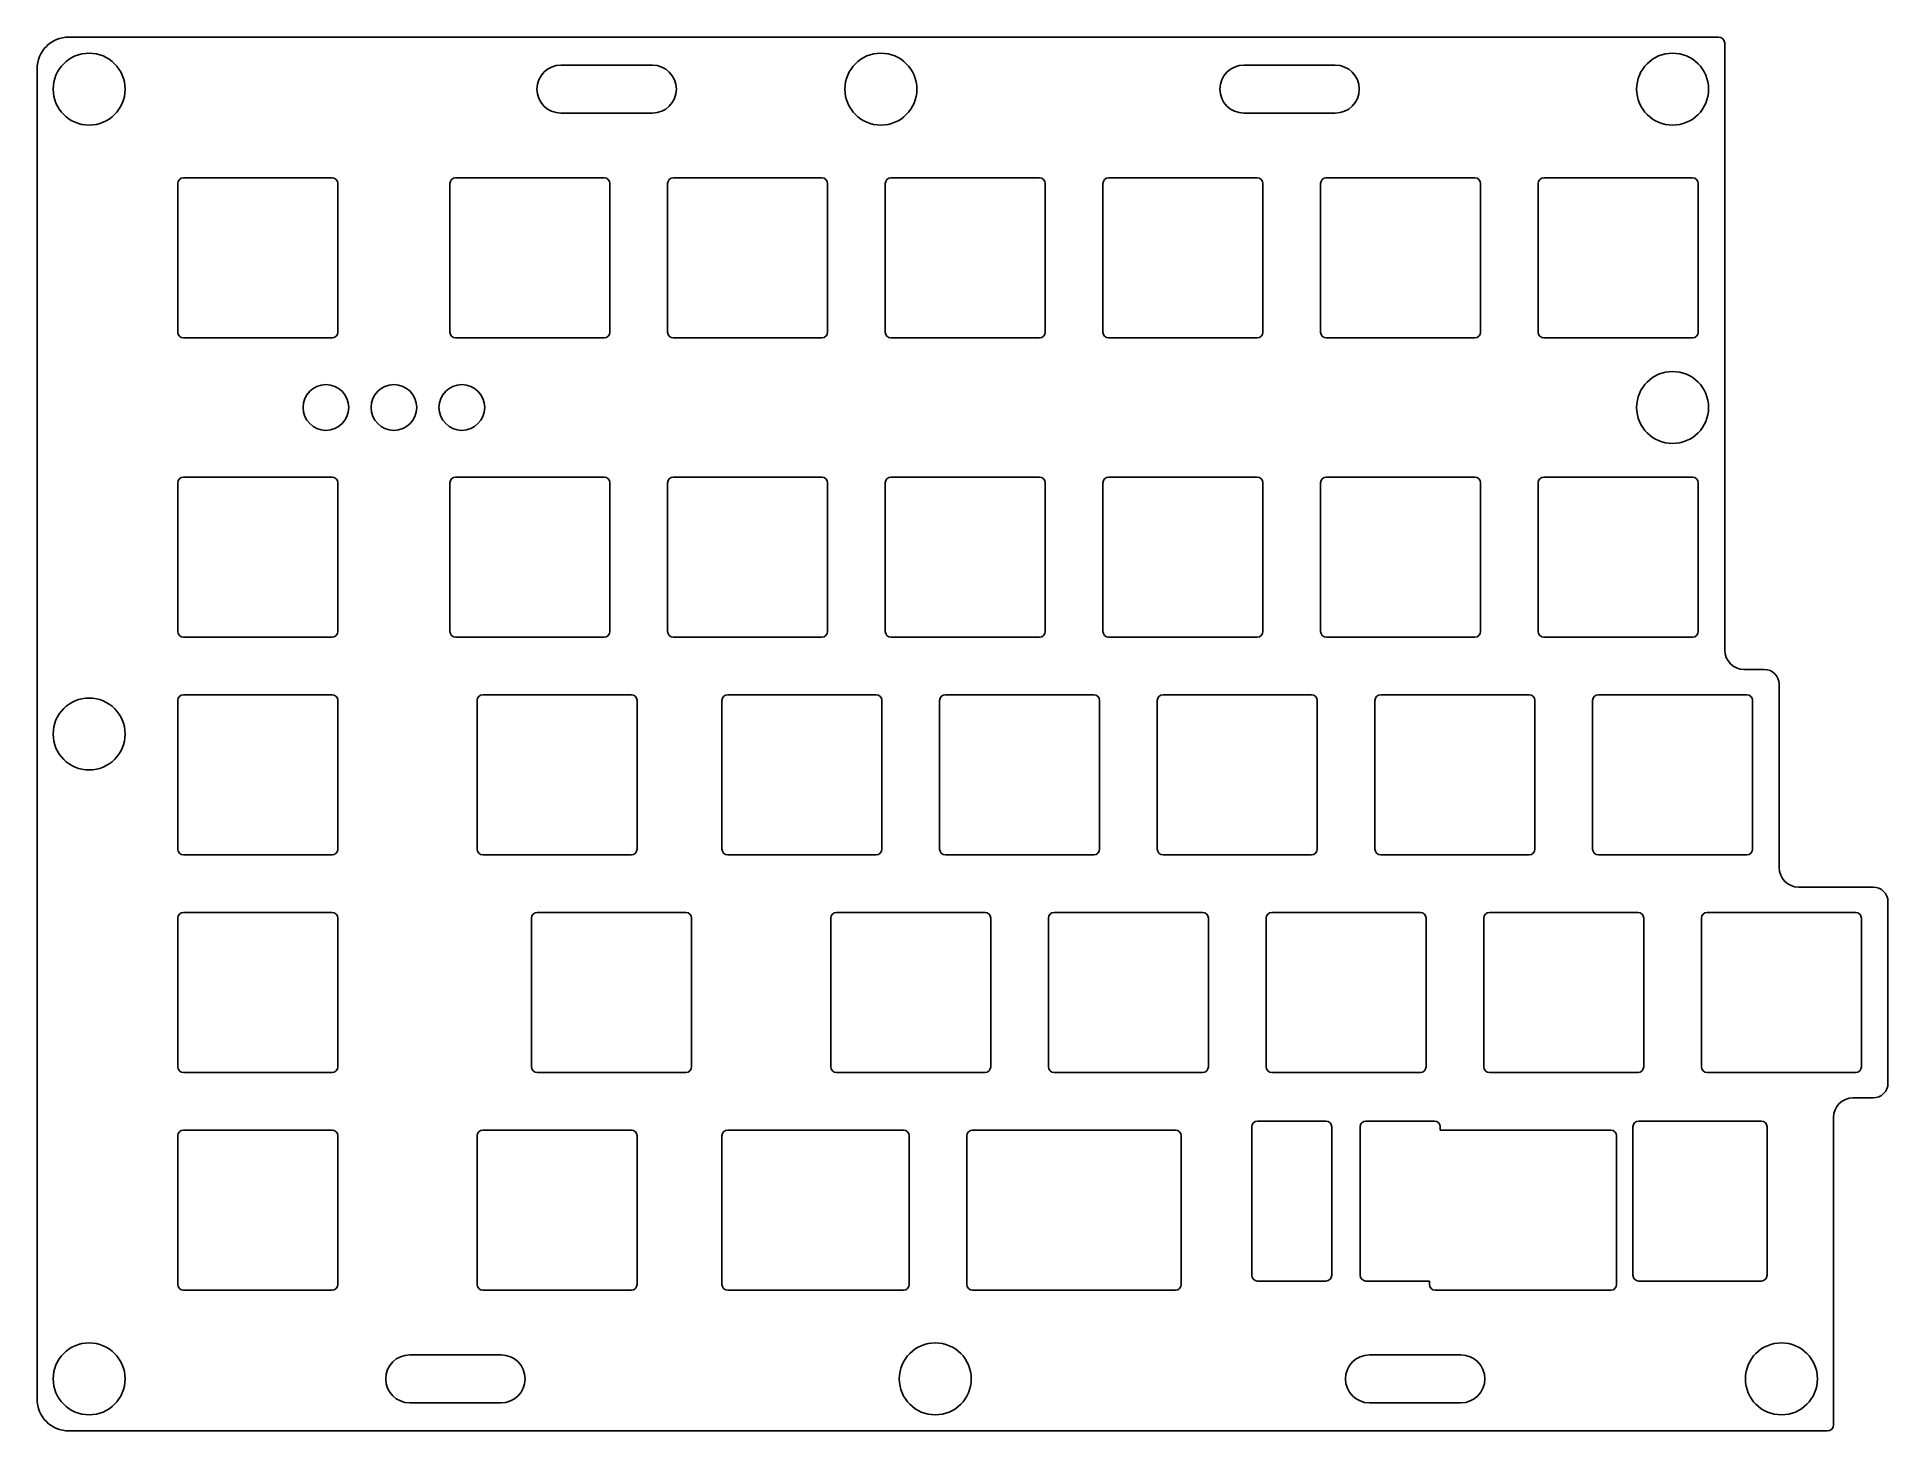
# Model space of a CAD drawing. Header units: millimetres. Extents: x -19 to 143, y -103 to 19.
import ezdxf

# ---------------------------------------------------------------- set-up
doc = ezdxf.new("R2010")
doc.units = ezdxf.units.MM

msp = doc.modelspace()

# ---------------------------------------------------------------- linework, layer by layer
at = {"color": 7, "linetype": 'Continuous', "lineweight": 25}
for p, q in [((127.8375, 19.325), (-16.525, 19.325)), ((128.3875, -34.31875), (128.3875, 18.775)), ((-19.325, 16.525), (-19.325, -99.86875)), ((34.53125, 16.8625), (26.53125, 16.8625)), ((94.30112, 16.8625), (86.30112, 16.8625)), ((26.53125, 12.6625), (34.53125, 12.6625)), ((86.30112, 12.6625), (94.30112, 12.6625)), ((-7, 6.5), (-7, -6.5)), ((6.5, 7), (-6.5, 7)), ((7, -6.5), (7, 6.5)), ((16.8125, 6.5), (16.8125, -6.5)), ((30.3125, 7), (17.3125, 7)), ((30.8125, -6.5), (30.8125, 6.5)), ((35.8625, 6.5), (35.8625, -6.5)), ((49.3625, 7), (36.3625, 7)), ((49.8625, -6.5), (49.8625, 6.5)), ((54.9125, 6.5), (54.9125, -6.5)), ((68.4125, 7), (55.4125, 7)), ((68.9125, -6.5), (68.9125, 6.5)), ((73.9625, 6.5), (73.9625, -6.5)), ((87.4625, 7), (74.4625, 7)), ((87.9625, -6.5), (87.9625, 6.5)), ((93.0125, 6.5), (93.0125, -6.5)), ((106.5125, 7), (93.5125, 7)), ((107.0125, -6.5), (107.0125, 6.5)), ((112.0625, 6.5), (112.0625, -6.5)), ((125.5625, 7), (112.5625, 7)), ((126.0625, -6.5), (126.0625, 6.5)), ((-6.5, -7), (6.5, -7)), ((17.3125, -7), (30.3125, -7)), ((36.3625, -7), (49.3625, -7)), ((55.4125, -7), (68.4125, -7)), ((74.4625, -7), (87.4625, -7)), ((93.5125, -7), (106.5125, -7)), ((112.5625, -7), (125.5625, -7)), ((6.5, -19.19375), (-6.5, -19.19375)), ((30.3125, -19.19375), (17.3125, -19.19375)), ((49.3625, -19.19375), (36.3625, -19.19375)), ((68.4125, -19.19375), (55.4125, -19.19375)), ((87.4625, -19.19375), (74.4625, -19.19375)), ((106.5125, -19.19375), (93.5125, -19.19375)), ((125.5625, -19.19375), (112.5625, -19.19375)), ((-7, -19.69375), (-7, -32.69375)), ((7, -32.69375), (7, -19.69375)), ((16.8125, -19.69375), (16.8125, -32.69375)), ((30.8125, -32.69375), (30.8125, -19.69375)), ((35.8625, -19.69375), (35.8625, -32.69375)), ((49.8625, -32.69375), (49.8625, -19.69375)), ((54.9125, -19.69375), (54.9125, -32.69375)), ((68.9125, -32.69375), (68.9125, -19.69375)), ((73.9625, -19.69375), (73.9625, -32.69375)), ((87.9625, -32.69375), (87.9625, -19.69375)), ((93.0125, -19.69375), (93.0125, -32.69375)), ((107.0125, -32.69375), (107.0125, -19.69375)), ((112.0625, -19.69375), (112.0625, -32.69375)), ((126.0625, -32.69375), (126.0625, -19.69375)), ((-6.5, -33.19375), (6.5, -33.19375)), ((17.3125, -33.19375), (30.3125, -33.19375)), ((36.3625, -33.19375), (49.3625, -33.19375)), ((55.4125, -33.19375), (68.4125, -33.19375)), ((74.4625, -33.19375), (87.4625, -33.19375)), ((93.5125, -33.19375), (106.5125, -33.19375)), ((112.5625, -33.19375), (125.5625, -33.19375)), ((131.85, -36.01875), (130.0875, -36.01875)), ((-7, -38.74375), (-7, -51.74375)), ((6.5, -38.24375), (-6.5, -38.24375)), ((7, -51.74375), (7, -38.74375)), ((19.19375, -38.74375), (19.19375, -51.74375)), ((32.69375, -38.24375), (19.69375, -38.24375)), ((33.19375, -51.74375), (33.19375, -38.74375)), ((40.625, -38.74375), (40.625, -51.74375)), ((54.125, -38.24375), (41.125, -38.24375)), ((54.625, -51.74375), (54.625, -38.74375)), ((59.675, -38.74375), (59.675, -51.74375)), ((73.175, -38.24375), (60.175, -38.24375)), ((73.675, -51.74375), (73.675, -38.74375)), ((78.725, -38.74375), (78.725, -51.74375)), ((92.225, -38.24375), (79.225, -38.24375)), ((92.725, -51.74375), (92.725, -38.74375)), ((97.775, -38.74375), (97.775, -51.74375)), ((111.275, -38.24375), (98.275, -38.24375)), ((111.775, -51.74375), (111.775, -38.74375)), ((116.825, -38.74375), (116.825, -51.74375)), ((130.325, -38.24375), (117.325, -38.24375)), ((130.825, -51.74375), (130.825, -38.74375)), ((133.15, -53.36875), (133.15, -37.31875)), ((-6.5, -52.24375), (6.5, -52.24375)), ((19.69375, -52.24375), (32.69375, -52.24375)), ((41.125, -52.24375), (54.125, -52.24375)), ((60.175, -52.24375), (73.175, -52.24375)), ((79.225, -52.24375), (92.225, -52.24375)), ((98.275, -52.24375), (111.275, -52.24375)), ((117.325, -52.24375), (130.325, -52.24375)), ((141.375, -55.06875), (134.85, -55.06875)), ((142.675, -72.21875), (142.675, -56.36875)), ((-7, -57.79375), (-7, -70.79375)), ((6.5, -57.29375), (-6.5, -57.29375)), ((7, -70.79375), (7, -57.79375)), ((23.95625, -57.79375), (23.95625, -70.79375)), ((37.45625, -57.29375), (24.45625, -57.29375)), ((37.95625, -70.79375), (37.95625, -57.79375)), ((50.15, -57.79375), (50.15, -70.79375)), ((63.65, -57.29375), (50.65, -57.29375)), ((64.15, -70.79375), (64.15, -57.79375)), ((69.2, -57.79375), (69.2, -70.79375)), ((82.7, -57.29375), (69.7, -57.29375)), ((83.2, -70.79375), (83.2, -57.79375)), ((88.25, -57.79375), (88.25, -70.79375)), ((101.75, -57.29375), (88.75, -57.29375)), ((102.25, -70.79375), (102.25, -57.79375)), ((107.3, -57.79375), (107.3, -70.79375)), ((120.8, -57.29375), (107.8, -57.29375)), ((121.3, -70.79375), (121.3, -57.79375)), ((126.35, -57.79375), (126.35, -70.79375)), ((139.85, -57.29375), (126.85, -57.29375)), ((140.35, -70.79375), (140.35, -57.79375)), ((-6.5, -71.29375), (6.5, -71.29375)), ((24.45625, -71.29375), (37.45625, -71.29375)), ((50.65, -71.29375), (63.65, -71.29375)), ((69.7, -71.29375), (82.7, -71.29375)), ((88.75, -71.29375), (101.75, -71.29375)), ((107.8, -71.29375), (120.8, -71.29375)), ((126.85, -71.29375), (139.85, -71.29375)), ((139.6125, -73.51875), (141.375, -73.51875)), ((86.9875, -76.04375), (86.9875, -89.04375)), ((93.4875, -75.54375), (87.4875, -75.54375)), ((93.9875, -89.04375), (93.9875, -76.04375)), ((96.48075, -76.04375), (96.48075, -89.04375)), ((102.98075, -75.54375), (96.98075, -75.54375)), ((103.48075, -76.34375), (103.48075, -76.04375)), ((120.35675, -76.04375), (120.35675, -89.04375)), ((131.5875, -75.54375), (120.85675, -75.54375)), ((132.0875, -89.04375), (132.0875, -76.04375)), ((137.9125, -102.11875), (137.9125, -75.21875)), ((-7, -76.84375), (-7, -89.84375)), ((6.5, -76.34375), (-6.5, -76.34375)), ((7, -89.84375), (7, -76.84375)), ((19.19375, -76.84375), (19.19375, -89.84375)), ((32.69375, -76.34375), (19.69375, -76.34375)), ((33.19375, -89.84375), (33.19375, -76.84375)), ((40.625, -76.84375), (40.625, -89.84375)), ((56.50625, -76.34375), (41.125, -76.34375)), ((57.00625, -89.84375), (57.00625, -76.84375)), ((62.05625, -76.84375), (62.05625, -89.84375)), ((80.31875, -76.34375), (62.55625, -76.34375)), ((80.81875, -89.84375), (80.81875, -76.84375)), ((118.41875, -76.34375), (103.48075, -76.34375)), ((118.91875, -89.84375), (118.91875, -76.84375)), ((-6.5, -90.34375), (6.5, -90.34375)), ((19.69375, -90.34375), (32.69375, -90.34375)), ((41.125, -90.34375), (56.50625, -90.34375)), ((62.55625, -90.34375), (80.31875, -90.34375)), ((87.4875, -89.54375), (93.4875, -89.54375)), ((96.98075, -89.54375), (102.5375, -89.54375)), ((102.5375, -89.54375), (102.5375, -89.84375)), ((103.0375, -90.34375), (118.41875, -90.34375)), ((120.85675, -89.54375), (131.5875, -89.54375)), ((21.29375, -96.00625), (13.29375, -96.00625)), ((105.29375, -96.00625), (97.29375, -96.00625)), ((13.29375, -100.20625), (21.29375, -100.20625)), ((97.29375, -100.20625), (105.29375, -100.20625)), ((-16.525, -102.66875), (137.3625, -102.66875))]:
    msp.add_line(p, q, dxfattribs=at)
for centre, radius in [((-14.7625, 14.7625), 3.15), ((54.53125, 14.7625), 3.15), ((123.825, 14.7625), 3.15), ((5.95625, -13.09687), 2), ((11.90625, -13.09688), 2), ((17.85625, -13.09687), 2), ((123.825, -13.09688), 3.15), ((-14.7625, -41.67188), 3.15), ((-14.7625, -98.10625), 3.15), ((59.29375, -98.10625), 3.15), ((133.35, -98.10625), 3.15)]:
    msp.add_circle(centre, radius, dxfattribs=at)
for centre, radius, start, end in [((-16.525, 16.525), 2.8, 90, 180), ((127.8375, 18.775), 0.55, 0, 90), ((26.53125, 14.7625), 2.1, 90, 270), ((34.53125, 14.7625), 2.1, 270, 90), ((86.30112, 14.7625), 2.1, 90, 270), ((94.30112, 14.7625), 2.1, 270, 90), ((-6.5, 6.5), 0.5, 90, 180), ((6.5, 6.5), 0.5, 0, 90), ((17.3125, 6.5), 0.5, 90, 180), ((30.3125, 6.5), 0.5, 0, 90), ((36.3625, 6.5), 0.5, 90, 180), ((49.3625, 6.5), 0.5, 0, 90), ((55.4125, 6.5), 0.5, 90, 180), ((68.4125, 6.5), 0.5, 0, 90), ((74.4625, 6.5), 0.5, 90, 180), ((87.4625, 6.5), 0.5, 0, 90), ((93.5125, 6.5), 0.5, 90, 180), ((106.5125, 6.5), 0.5, 0, 90), ((112.5625, 6.5), 0.5, 90, 180), ((125.5625, 6.5), 0.5, 0, 90), ((-6.5, -6.5), 0.5, 180, 270), ((6.5, -6.5), 0.5, 270, 0), ((17.3125, -6.5), 0.5, 180, 270), ((30.3125, -6.5), 0.5, 270, 0), ((36.3625, -6.5), 0.5, 180, 270), ((49.3625, -6.5), 0.5, 270, 0), ((55.4125, -6.5), 0.5, 180, 270), ((68.4125, -6.5), 0.5, 270, 360), ((74.4625, -6.5), 0.5, 180, 270), ((87.4625, -6.5), 0.5, 270, 360), ((93.5125, -6.5), 0.5, 180, 270), ((106.5125, -6.5), 0.5, 270, 360), ((112.5625, -6.5), 0.5, 180, 270), ((125.5625, -6.5), 0.5, 270, 360), ((-6.5, -19.69375), 0.5, 90, 180), ((6.5, -19.69375), 0.5, 0, 90), ((17.3125, -19.69375), 0.5, 90, 180), ((30.3125, -19.69375), 0.5, 0, 90), ((36.3625, -19.69375), 0.5, 90, 180), ((49.3625, -19.69375), 0.5, 0, 90), ((55.4125, -19.69375), 0.5, 90, 180), ((68.4125, -19.69375), 0.5, 0, 90), ((74.4625, -19.69375), 0.5, 90, 180), ((87.4625, -19.69375), 0.5, 0, 90), ((93.5125, -19.69375), 0.5, 90, 180), ((106.5125, -19.69375), 0.5, 0, 90), ((112.5625, -19.69375), 0.5, 90, 180), ((125.5625, -19.69375), 0.5, 0, 90), ((-6.5, -32.69375), 0.5, 180, 270), ((6.5, -32.69375), 0.5, 270, 0), ((17.3125, -32.69375), 0.5, 180, 270), ((30.3125, -32.69375), 0.5, 270, 0), ((36.3625, -32.69375), 0.5, 180, 270), ((49.3625, -32.69375), 0.5, 270, 0), ((55.4125, -32.69375), 0.5, 180, 270), ((68.4125, -32.69375), 0.5, 270, 0), ((74.4625, -32.69375), 0.5, 180, 270), ((87.4625, -32.69375), 0.5, 270, 0), ((93.5125, -32.69375), 0.5, 180, 270), ((106.5125, -32.69375), 0.5, 270, 360), ((112.5625, -32.69375), 0.5, 180, 270), ((125.5625, -32.69375), 0.5, 270, 360), ((130.0875, -34.31875), 1.7, 180, 270), ((131.85, -37.31875), 1.3, 0, 90), ((-6.5, -38.74375), 0.5, 90, 180), ((6.5, -38.74375), 0.5, 0, 90), ((19.69375, -38.74375), 0.5, 90, 180), ((32.69375, -38.74375), 0.5, 0, 90), ((41.125, -38.74375), 0.5, 90, 180), ((54.125, -38.74375), 0.5, 0, 90), ((60.175, -38.74375), 0.5, 90, 180), ((73.175, -38.74375), 0.5, 0, 90), ((79.225, -38.74375), 0.5, 90, 180), ((92.225, -38.74375), 0.5, 0, 90), ((98.275, -38.74375), 0.5, 90, 180), ((111.275, -38.74375), 0.5, 0, 90), ((117.325, -38.74375), 0.5, 90, 180), ((130.325, -38.74375), 0.5, 0, 90), ((-6.5, -51.74375), 0.5, 180, 270), ((6.5, -51.74375), 0.5, 270, 0), ((19.69375, -51.74375), 0.5, 180, 270), ((32.69375, -51.74375), 0.5, 270, 0), ((41.125, -51.74375), 0.5, 180, 270), ((54.125, -51.74375), 0.5, 270, 0), ((60.175, -51.74375), 0.5, 180, 270), ((73.175, -51.74375), 0.5, 270, 0), ((79.225, -51.74375), 0.5, 180, 270), ((92.225, -51.74375), 0.5, 270, 0), ((98.275, -51.74375), 0.5, 180, 270), ((111.275, -51.74375), 0.5, 270, 0), ((117.325, -51.74375), 0.5, 180, 270), ((130.325, -51.74375), 0.5, 270, 360), ((134.85, -53.36875), 1.7, 180, 270), ((141.375, -56.36875), 1.3, 0, 90), ((-6.5, -57.79375), 0.5, 90, 180), ((6.5, -57.79375), 0.5, 0, 90), ((24.45625, -57.79375), 0.5, 90, 180), ((37.45625, -57.79375), 0.5, 0, 90), ((50.65, -57.79375), 0.5, 90, 180), ((63.65, -57.79375), 0.5, 0, 90), ((69.7, -57.79375), 0.5, 90, 180), ((82.7, -57.79375), 0.5, 0, 90), ((88.75, -57.79375), 0.5, 90, 180), ((101.75, -57.79375), 0.5, 0, 90), ((107.8, -57.79375), 0.5, 90, 180), ((120.8, -57.79375), 0.5, 0, 90), ((126.85, -57.79375), 0.5, 90, 180), ((139.85, -57.79375), 0.5, 0, 90), ((-6.5, -70.79375), 0.5, 180, 270), ((6.5, -70.79375), 0.5, 270, 0), ((24.45625, -70.79375), 0.5, 180, 270), ((37.45625, -70.79375), 0.5, 270, 0), ((50.65, -70.79375), 0.5, 180, 270), ((63.65, -70.79375), 0.5, 270, 360), ((69.7, -70.79375), 0.5, 180, 270), ((82.7, -70.79375), 0.5, 270, 0), ((88.75, -70.79375), 0.5, 180, 270), ((101.75, -70.79375), 0.5, 270, 0), ((107.8, -70.79375), 0.5, 180, 270), ((120.8, -70.79375), 0.5, 270, 0), ((126.85, -70.79375), 0.5, 180, 270), ((139.85, -70.79375), 0.5, 270, 360), ((141.375, -72.21875), 1.3, 270, 0), ((139.6125, -75.21875), 1.7, 90, 180), ((87.4875, -76.04375), 0.5, 90, 180), ((93.4875, -76.04375), 0.5, 0, 90), ((96.98075, -76.04375), 0.5, 90, 180), ((102.98075, -76.04375), 0.5, 0, 90), ((120.85675, -76.04375), 0.5, 90, 180), ((131.5875, -76.04375), 0.5, 0, 90), ((-6.5, -76.84375), 0.5, 90, 180), ((6.5, -76.84375), 0.5, 360, 90), ((19.69375, -76.84375), 0.5, 90, 180), ((32.69375, -76.84375), 0.5, 360, 90), ((41.125, -76.84375), 0.5, 90, 180), ((56.50625, -76.84375), 0.5, 360, 90), ((62.55625, -76.84375), 0.5, 90, 180), ((80.31875, -76.84375), 0.5, 360, 90), ((118.41875, -76.84375), 0.5, 360, 90), ((87.4875, -89.04375), 0.5, 180, 270), ((93.4875, -89.04375), 0.5, 270, 0), ((96.98075, -89.04375), 0.5, 180, 270), ((120.85675, -89.04375), 0.5, 180, 270), ((131.5875, -89.04375), 0.5, 270, 360), ((-6.5, -89.84375), 0.5, 180, 270), ((6.5, -89.84375), 0.5, 270, 360), ((19.69375, -89.84375), 0.5, 180, 270), ((32.69375, -89.84375), 0.5, 270, 360), ((41.125, -89.84375), 0.5, 180, 270), ((56.50625, -89.84375), 0.5, 270, 360), ((62.55625, -89.84375), 0.5, 180, 270), ((80.31875, -89.84375), 0.5, 270, 0), ((103.0375, -89.84375), 0.5, 180, 270), ((118.41875, -89.84375), 0.5, 270, 0), ((13.29375, -98.10625), 2.1, 90, 270), ((21.29375, -98.10625), 2.1, 270, 90), ((97.29375, -98.10625), 2.1, 90, 270), ((105.29375, -98.10625), 2.1, 270, 90), ((-16.525, -99.86875), 2.8, 180, 270), ((137.3625, -102.11875), 0.55, 270, 360)]:
    msp.add_arc(centre, radius, start, end, dxfattribs=at)

doc.saveas('drawing.dxf')
